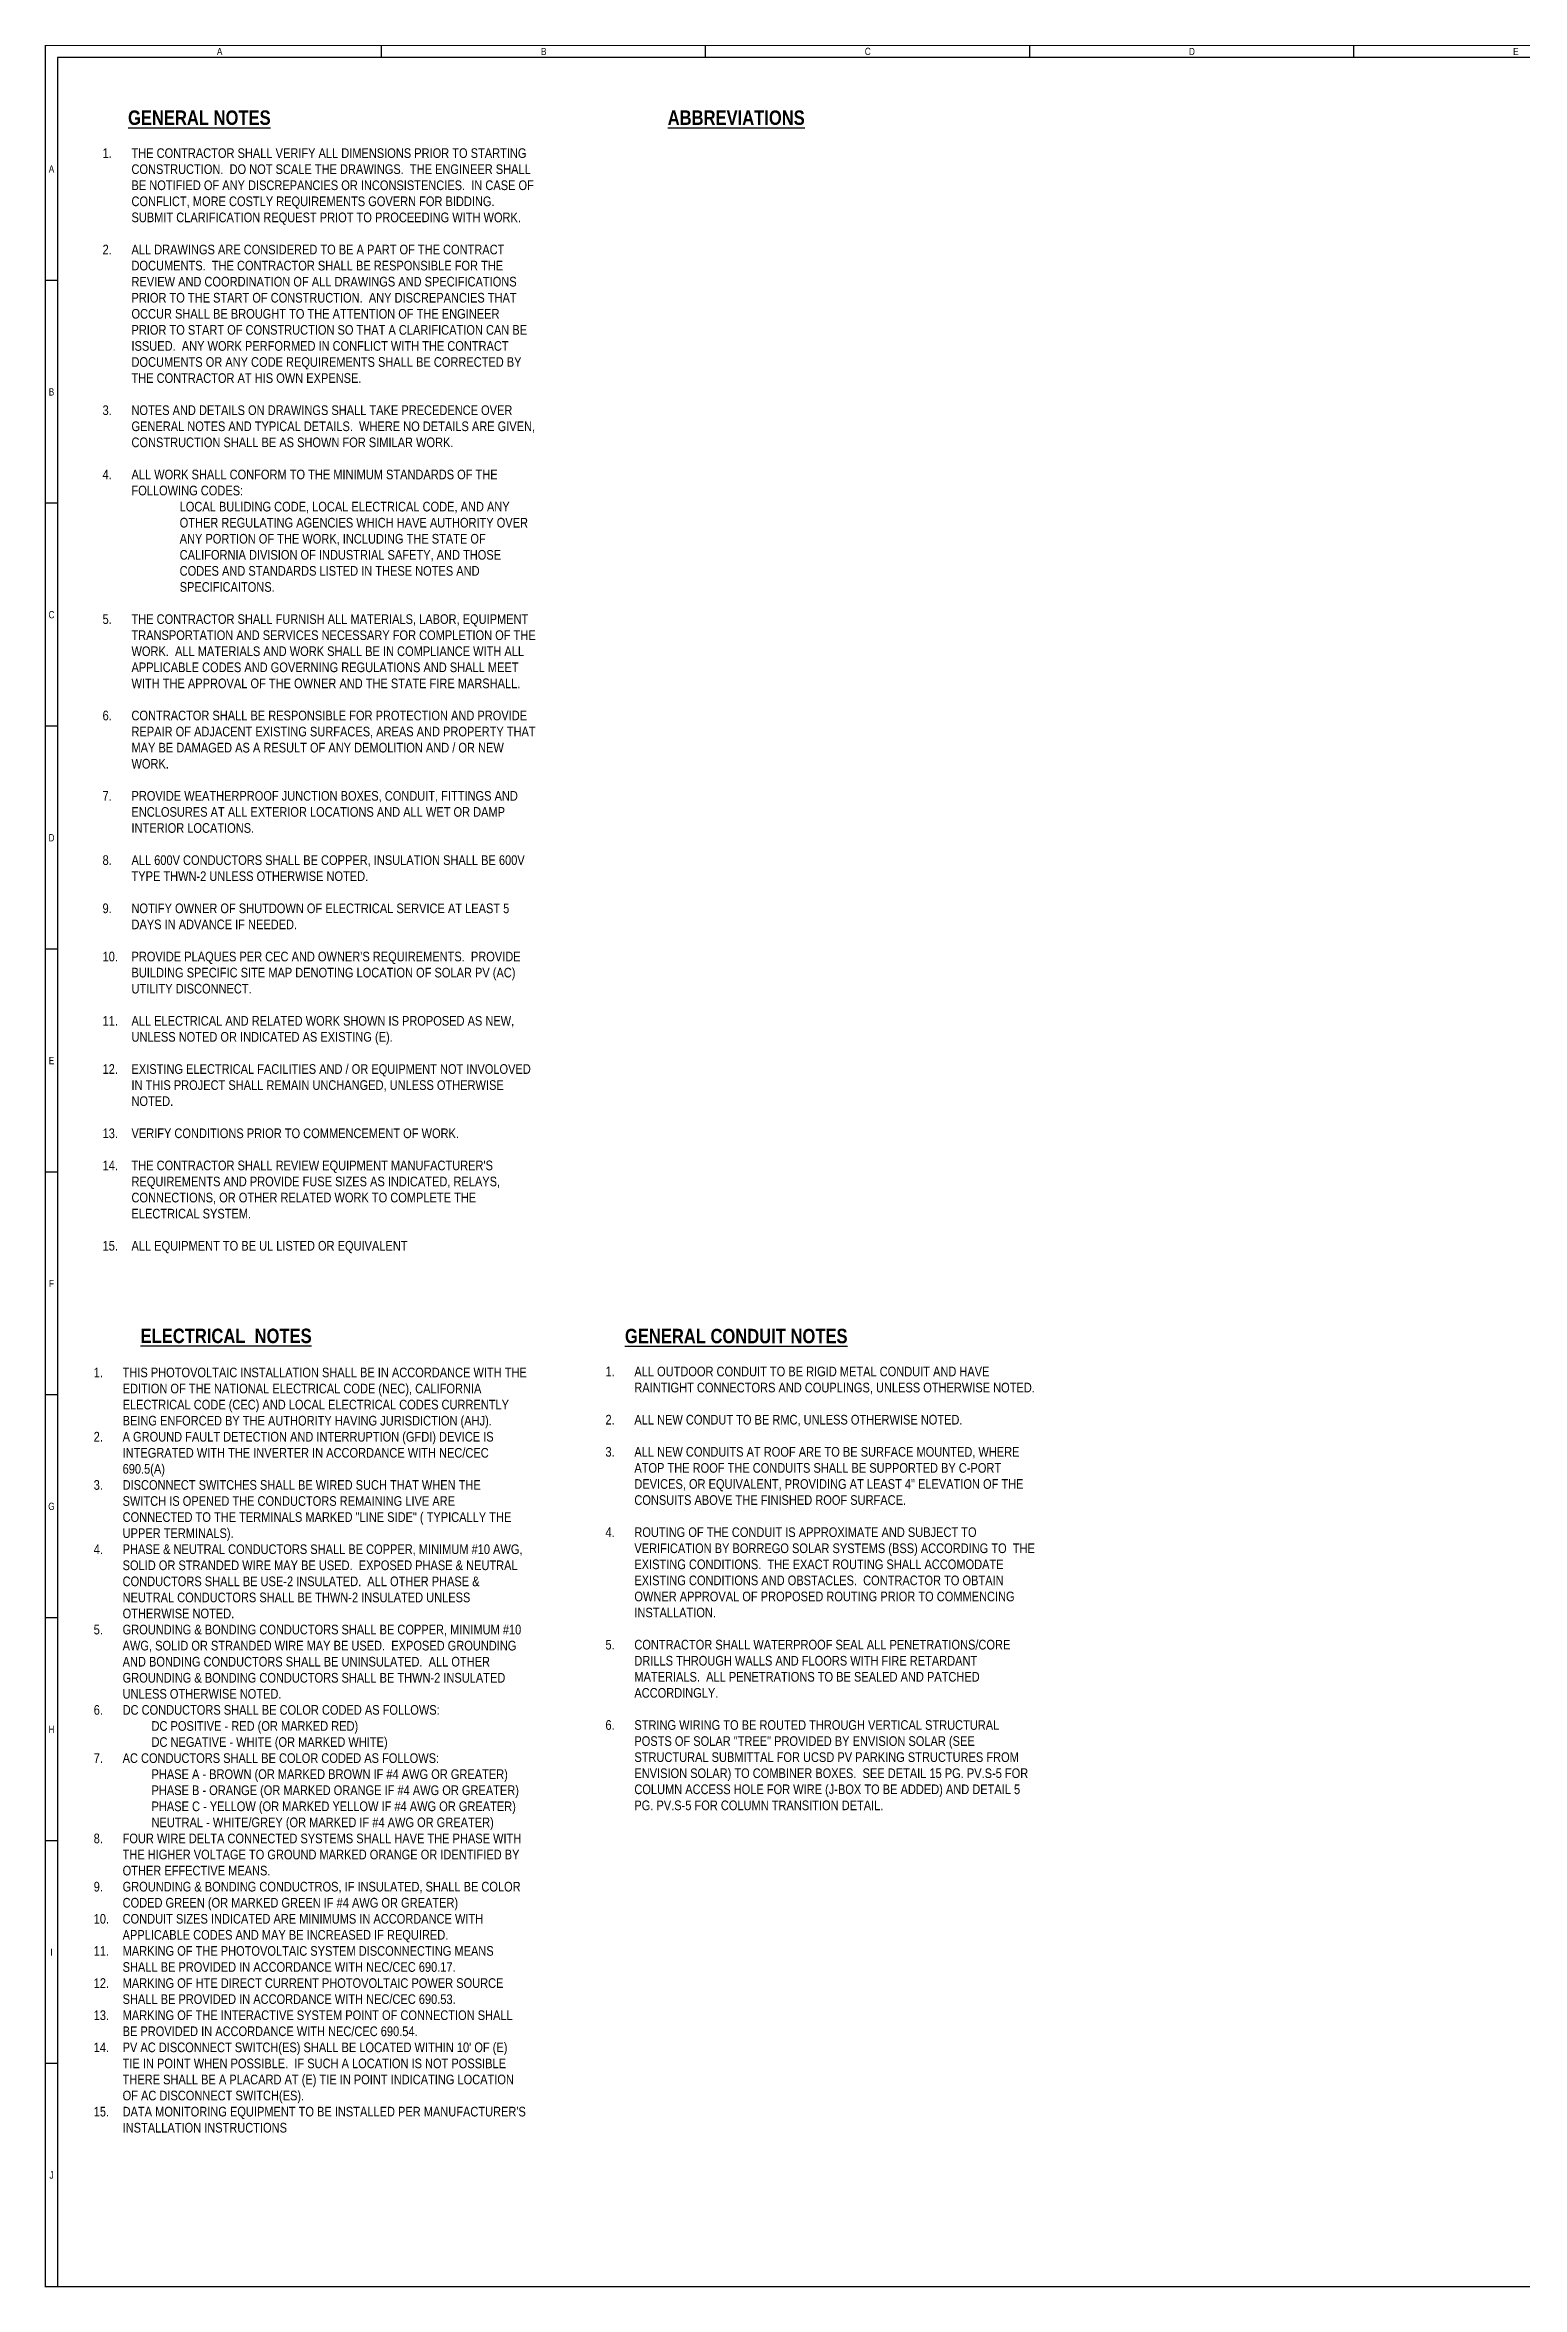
# Model space of a CAD drawing. Header units: inches. Extents: x 0.2 to 35.5, y 0.2 to 23.5.
# Drawn here: x 0.25 to 15.58, y 0.25 to 23.51 of the extents above; entities that cross this region are included whole.
import ezdxf

# ---------------------------------------------------------------- set-up
doc = ezdxf.new("R2010")
doc.units = ezdxf.units.IN
doc.header["$MEASUREMENT"] = 0
doc.layers.add('$AUDIT_BAD_LAYER1', color=7, linetype='Continuous')
doc.layers.add('TITLEBLOCK', color=7, linetype='Continuous')
doc.styles.add('Borrego', font='ARIALN.TTF')

# ---------------------------------------------------------------- blocks, each defined once
blk = doc.blocks.new('Border 24 x 36')
at = {"layer": '$AUDIT_BAD_LAYER1'}
for p, q in [((0.5, 23.5), (0.5, 0.375)), ((34.125, 23.5), (0.5, 23.5)), ((3.863, 23.5), (3.863, 23.625)), ((7.225, 23.5), (7.225, 23.625)), ((10.588, 23.5), (10.588, 23.625)), ((13.95, 23.5), (13.95, 23.625)), ((17.312, 23.5), (17.312, 23.625)), ((20.675, 23.5), (20.675, 23.625)), ((24.038, 23.5), (24.038, 23.625)), ((27.4, 23.5), (27.4, 23.625)), ((30.762, 23.5), (30.762, 23.625)), ((0.5, 21.188), (0.375, 21.188)), ((0.5, 18.875), (0.375, 18.875)), ((0.5, 16.562), (0.375, 16.562)), ((0.5, 14.25), (0.375, 14.25)), ((0.5, 11.938), (0.375, 11.938)), ((0.5, 9.625), (0.375, 9.625)), ((0.5, 7.312), (0.375, 7.312)), ((0.5, 5), (0.375, 5)), ((0.5, 2.688), (0.375, 2.688))]:
    blk.add_line(p, q, dxfattribs=at)
at = {"layer": '$AUDIT_BAD_LAYER1', "const_width": 0.0125}
blk.add_lwpolyline([(0.375, 0.375), (35.625, 0.375), (35.625, 23.625), (0.375, 23.625)], close=True, dxfattribs=at)
at = {"layer": '$AUDIT_BAD_LAYER1', "char_height": 0.075, "width": 0.18967, "attachment_point": 5, "style": 'Borrego'}
for s, insert in [('A', (2.183, 23.563)), ('B', (5.546, 23.563)), ('C', (8.908, 23.563)), ('D', (12.271, 23.563)), ('E', (15.633, 23.563)), ('F', (18.996, 23.563)), ('G', (22.358, 23.563)), ('H', (25.721, 23.563)), ('I', (29.083, 23.563)), ('J', (32.446, 23.563)), ('A', (0.438, 22.344)), ('B', (0.438, 20.031)), ('C', (0.438, 17.719)), ('D', (0.438, 15.406)), ('E', (0.438, 13.094)), ('F', (0.438, 10.781)), ('G', (0.438, 8.469)), ('H', (0.438, 6.156)), ('I', (0.438, 3.844)), ('J', (0.438, 1.531))]:
    blk.add_mtext(s, dxfattribs=dict(at, insert=insert))

msp = doc.modelspace()

# ---------------------------------------------------------------- block references
at = {"layer": '$AUDIT_BAD_LAYER1'}
msp.add_blockref('Border 24 x 36', (-0.119, -0.119), dxfattribs=at)

# ---------------------------------------------------------------- texts
at = {"layer": 'TITLEBLOCK', "style": 'Borrego'}
for s, insert, char_height, width, attachment_point in [('{\\fArial Narrow|b1|i0|c0|p34;\\LGENERAL NOTES}', (1.853, 22.756), 0.15, 2, 5), ('{\\fArial Narrow|b1|i0|c0|p34;\\LABBREVIATIONS}', (7.424, 22.756), 0.15, 2, 5), ("\\pi-0.3,l0.3,t0.3;\\P1.^ITHE CONTRACTOR SHALL VERIFY ALL DIMENSIONS PRIOR TO STARTING CONSTRUCTION.  DO NOT SCALE THE DRAWINGS.  THE ENGINEER SHALL BE NOTIFIED OF ANY DISCREPANCIES OR INCONSISTENCIES.  IN CASE OF CONFLICT, MORE COSTLY REQUIREMENTS GOVERN FOR BIDDING.  SUBMIT CLARIFICATION REQUEST PRIOT TO PROCEEDING WITH WORK.\\P\\P2.^IALL DRAWINGS ARE CONSIDERED TO BE A PART OF THE CONTRACT DOCUMENTS.  THE CONTRACTOR SHALL BE RESPONSIBLE FOR THE REVIEW AND COORDINATION OF ALL DRAWINGS AND SPECIFICATIONS PRIOR TO THE START OF CONSTRUCTION.  ANY DISCREPANCIES THAT OCCUR SHALL BE BROUGHT TO THE ATTENTION OF THE ENGINEER PRIOR TO START OF CONSTRUCTION SO THAT A CLARIFICATION CAN BE ISSUED.  ANY WORK PERFORMED IN CONFLICT WITH THE CONTRACT DOCUMENTS OR ANY CODE REQUIREMENTS SHALL BE CORRECTED BY THE CONTRACTOR AT HIS OWN EXPENSE.\\P\\P3.^INOTES AND DETAILS ON DRAWINGS SHALL TAKE PRECEDENCE OVER GENERAL NOTES AND TYPICAL DETAILS.  WHERE NO DETAILS ARE GIVEN, CONSTRUCTION SHALL BE AS SHOWN FOR SIMILAR WORK.\\P\\P4.^IALL WORK SHALL CONFORM TO THE MINIMUM STANDARDS OF THE FOLLOWING CODES:\\P\\pt0.3,0.4,0.8,4.4;^I^I^ILOCAL BULIDING CODE, LOCAL ELECTRICAL CODE, AND ANY ^I\\P\\pi0,t0.4,0.8;^I^IOTHER REGULATING AGENCIES WHICH HAVE AUTHORITY OVER \\P\\pt0.4,0.8,4.4;^I^IANY PORTION OF THE WORK, INCLUDING THE STATE OF ^I\\P^I^ICALIFORNIA DIVISION OF INDUSTRIAL SAFETY, AND THOSE ^I\\P\\pt0.4,0.8,4,4.4;^I^ICODES AND STANDARDS LISTED IN THESE NOTES AND ^I^I\\P\\pt0.4,0.8;^I^ISPECIFICAITONS.\\P\\pi-0.3,t0.3;\\P5.^ITHE CONTRACTOR SHALL FURNISH ALL MATERIALS, LABOR, EQUIPMENT TRANSPORTATION AND SERVICES NECESSARY FOR COMPLETION OF THE WORK.  ALL MATERIALS AND WORK SHALL BE IN COMPLIANCE WITH ALL APPLICABLE CODES AND GOVERNING REGULATIONS AND SHALL MEET WITH THE APPROVAL OF THE OWNER AND THE STATE FIRE MARSHALL.\\P\\P6.^ICONTRACTOR SHALL BE RESPONSIBLE FOR PROTECTION AND PROVIDE REPAIR OF ADJACENT EXISTING SURFACES, AREAS AND PROPERTY THAT MAY BE DAMAGED AS A RESULT OF ANY DEMOLITION AND / OR NEW WORK.\\P\\P7.^IPROVIDE WEATHERPROOF JUNCTION BOXES, CONDUIT, FITTINGS AND ENCLOSURES AT ALL EXTERIOR LOCATIONS AND ALL WET OR DAMP INTERIOR LOCATIONS.\\P\\P8.^IALL 600V CONDUCTORS SHALL BE COPPER, INSULATION SHALL BE 600V TYPE THWN-2 UNLESS OTHERWISE NOTED.\\P\\P9.^INOTIFY OWNER OF SHUTDOWN OF ELECTRICAL SERVICE AT LEAST 5 DAYS IN ADVANCE IF NEEDED.\\P\\P10.^IPROVIDE PLAQUES PER CEC AND OWNER'S REQUIREMENTS.  PROVIDE BUILDING SPECIFIC SITE MAP DENOTING LOCATION OF SOLAR PV (AC) UTILITY DISCONNECT.\\P\\P11.^IALL ELECTRICAL AND RELATED WORK SHOWN IS PROPOSED AS NEW, UNLESS NOTED OR INDICATED AS EXISTING (E).\\P\\P12.^IEXISTING ELECTRICAL FACILITIES AND / OR EQUIPMENT NOT INVOLOVED IN THIS PROJECT SHALL REMAIN UNCHANGED, UNLESS OTHERWISE NOTED.\\P\\P13.^IVERIFY CONDITIONS PRIOR TO COMMENCEMENT OF WORK.\\P\\P14.^ITHE CONTRACTOR SHALL REVIEW EQUIPMENT MANUFACTURER'S REQUIREMENTS AND PROVIDE FUSE SIZES AS INDICATED, RELAYS, CONNECTIONS, OR OTHER RELATED WORK TO COMPLETE THE ELECTRICAL SYSTEM.\\P\\P15.^IALL EQUIPMENT TO BE UL LISTED OR EQUIVALENT", (0.849, 22.606), 0.1, 4.48333, 1), ('{\\fArial Narrow|b1|i0|c0|p34;\\LELECTRICAL  NOTES}', (2.131, 10.118), 0.15, 2.70716, 5), ('{\\fArial Narrow|b1|i0|c0|p34;\\LGENERAL CONDUIT NOTES}', (7.424, 10.116), 0.15, 2.70716, 5), ('\\pi-0.5,l0.6,t0.6;\\P\\pi-0.3,l0.3,t0.3;1.^ITHIS PHOTOVOLTAIC INSTALLATION SHALL BE IN ACCORDANCE WITH THE EDITION OF THE NATIONAL ELECTRICAL CODE (NEC), CALIFORNIA ELECTRICAL CODE (CEC) AND LOCAL ELECTRICAL CODES CURRENTLY BEING ENFORCED BY THE AUTHORITY HAVING JURISDICTION (AHJ).\\P2.^IA GROUND FAULT DETECTION AND INTERRUPTION (GFDI) DEVICE IS INTEGRATED WITH THE INVERTER IN ACCORDANCE WITH NEC/CEC 690.5(A)\\P3.^IDISCONNECT SWITCHES SHALL BE WIRED SUCH THAT WHEN THE SWITCH IS OPENED THE CONDUCTORS REMAINING LIVE ARE CONNECTED TO THE TERMINALS MARKED "LINE SIDE" ( TYPICALLY THE UPPER TERMINALS).\\P4.^IPHASE & NEUTRAL CONDUCTORS SHALL BE COPPER, MINIMUM #10 AWG, SOLID OR STRANDED WIRE MAY BE USED.  EXPOSED PHASE & NEUTRAL CONDUCTORS SHALL BE USE-2 INSULATED.  ALL OTHER PHASE & NEUTRAL CONDUCTORS SHALL BE THWN-2 INSULATED UNLESS OTHERWISE NOTED.\\P5.^IGROUNDING & BONDING CONDUCTORS SHALL BE COPPER, MINIMUM #10 AWG, SOLID OR STRANDED WIRE MAY BE USED.  EXPOSED GROUNDING AND BONDING CONDUCTORS SHALL BE UNINSULATED.  ALL OTHER GROUNDING & BONDING CONDUCTORS SHALL BE THWN-2 INSULATED UNLESS OTHERWISE NOTED.\\P6.^IDC CONDUCTORS SHALL BE COLOR CODED AS FOLLOWS:\\P\\pi-0.5,l0.6,t0.6;^IDC POSITIVE - RED (OR MARKED RED)\\P^IDC NEGATIVE - WHITE (OR MARKED WHITE)\\P\\pi-0.3,l0.3,t0.3;7.^IAC CONDUCTORS SHALL BE COLOR CODED AS FOLLOWS:\\P\\pi-0.5,l0.6,t0.6;^IPHASE A - BROWN (OR MARKED BROWN IF #4 AWG OR GREATER)\\P^IPHASE B - ORANGE (OR MARKED ORANGE IF #4 AWG OR GREATER)\\P^IPHASE C - YELLOW (OR MARKED YELLOW IF #4 AWG OR GREATER)\\P^INEUTRAL - WHITE/GREY (OR MARKED IF #4 AWG OR GREATER)\\P\\pi-0.3,l0.3,t0.3;8.^IFOUR WIRE DELTA CONNECTED SYSTEMS SHALL HAVE THE PHASE WITH THE HIGHER VOLTAGE TO GROUND MARKED ORANGE OR IDENTIFIED BY OTHER EFFECTIVE MEANS.\\P9.^IGROUNDING & BONDING CONDUCTROS, IF INSULATED, SHALL BE COLOR CODED GREEN (OR MARKED GREEN IF #4 AWG OR GREATER)\\P10.^ICONDUIT SIZES INDICATED ARE MINIMUMS IN ACCORDANCE WITH APPLICABLE CODES AND MAY BE INCREASED IF REQUIRED.\\P11.^IMARKING OF THE PHOTOVOLTAIC SYSTEM DISCONNECTING MEANS SHALL BE PROVIDED IN ACCORDANCE WITH NEC/CEC 690.17.\\P12.^IMARKING OF HTE DIRECT CURRENT PHOTOVOLTAIC POWER SOURCE SHALL BE PROVIDED IN ACCORDANCE WITH NEC/CEC 690.53.\\P13.^IMARKING OF THE INTERACTIVE SYSTEM POINT OF CONNECTION SHALL BE PROVIDED IN ACCORDANCE WITH NEC/CEC 690.54.\\P14.^IPV AC DISCONNECT SWITCH(ES) SHALL BE LOCATED WITHIN 10\' OF (E) TIE IN POINT WHEN POSSIBLE.  IF SUCH A LOCATION IS NOT POSSIBLE THERE SHALL BE A PLACARD AT (E) TIE IN POINT INDICATING LOCATION OF AC DISCONNECT SWITCH(ES).\\P15.^IDATA MONITORING EQUIPMENT TO BE INSTALLED PER MANUFACTURER\'S INSTALLATION INSTRUCTIONS', (0.757, 9.956), 0.1, 4.48333, 1), ('\\pi-0.3,l0.3,t0.3;\\P1.^IALL OUTDOOR CONDUIT TO BE RIGID METAL CONDUIT AND HAVE RAINTIGHT CONNECTORS AND COUPLINGS, UNLESS OTHERWISE NOTED.\\P\\P2.^IALL NEW CONDUT TO BE RMC, UNLESS OTHERWISE NOTED.\\P\\P3.^IALL NEW CONDUITS AT ROOF ARE TO BE SURFACE MOUNTED, WHERE ATOP THE ROOF THE CONDUITS SHALL BE SUPPORTED BY C-PORT DEVICES, OR EQUIVALENT, PROVIDING AT LEAST 4" ELEVATION OF THE CONSUITS ABOVE THE FINISHED ROOF SURFACE.\\P\\P4.^IROUTING OF THE CONDUIT IS APPROXIMATE AND SUBJECT TO VERIFICATION BY BORREGO SOLAR SYSTEMS (BSS) ACCORDING TO  THE EXISTING CONDITIONS.  THE EXACT ROUTING SHALL ACCOMODATE EXISTING CONDITIONS AND OBSTACLES.  CONTRACTOR TO OBTAIN OWNER APPROVAL OF PROPOSED ROUTING PRIOR TO COMMENCING INSTALLATION.\\P\\P5.^ICONTRACTOR SHALL WATERPROOF SEAL ALL PENETRATIONS/CORE DRILLS THROUGH WALLS AND FLOORS WITH FIRE RETARDANT MATERIALS.  ALL PENETRATIONS TO BE SEALED AND PATCHED ACCORDINGLY.\\P\\P6.^ISTRING WIRING TO BE ROUTED THROUGH VERTICAL STRUCTURAL POSTS OF SOLAR "TREE" PROVIDED BY ENVISION SOLAR (SEE STRUCTURAL SUBMITTAL FOR UCSD PV PARKING STRUCTURES FROM ENVISION SOLAR) TO COMBINER BOXES.  SEE DETAIL 15 PG. PV.S-5 FOR COLUMN ACCESS HOLE FOR WIRE (J-BOX TO BE ADDED) AND DETAIL 5 PG. PV.S-5 FOR COLUMN TRANSITION DETAIL.', (6.067, 9.966), 0.1, 4.48333, 1)]:
    msp.add_mtext(s, dxfattribs=dict(at, insert=insert, char_height=char_height, width=width, attachment_point=attachment_point))

doc.saveas('drawing.dxf')
